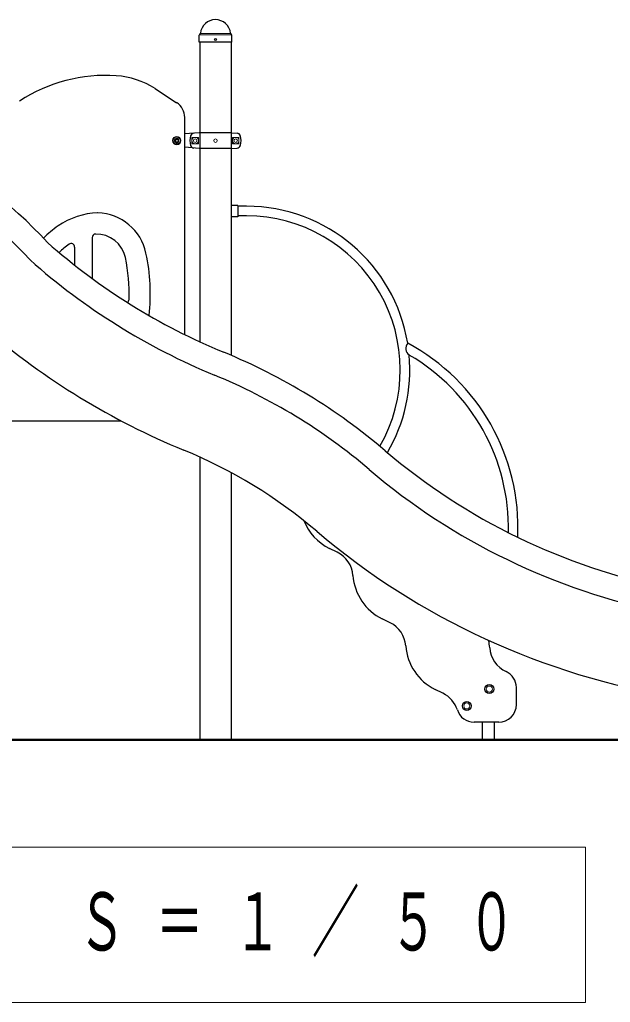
# Model space of a CAD drawing. Units: millimetres on the paper. Extents: x -385 to 0, y -594 to 267.
# Drawn here: x -97.6 to -64, y -143.9 to -88.2 of the extents above; entities that cross this region are included whole.
import ezdxf

# ---------------------------------------------------------------- set-up
doc = ezdxf.new("R2010")
doc.units = ezdxf.units.MM
doc.linetypes.add('USER1', pattern=[4.5, 2.5, -2])
doc.layers.add('1_50', color=7, linetype='Continuous', lineweight=25)
doc.styles.add('ＭＳ ゴシック', font='')
doc.styles.get('ＭＳ ゴシック').set_extended_font_data('MS Gothic')

msp = doc.modelspace()

# ---------------------------------------------------------------- linework, layer by layer
at = {"layer": '1_50'}
for p, q in [((-87.394, -89.431), (-87.385, -89.034)), ((-87.361, -88.977), (-87.339, -88.955)), ((-85.568, -88.977), (-85.59, -88.955)), ((-85.536, -89.431), (-85.544, -89.034)), ((-87.394, -89.431), (-87.384, -89.441)), ((-85.545, -89.441), (-87.384, -89.441)), ((-87.356, -89.441), (-87.356, -106.437)), ((-85.574, -89.441), (-85.574, -107.207)), ((-85.545, -89.441), (-85.536, -89.431)), ((-85.193, -98.701), (-85.574, -98.701)), ((-85.193, -98.701), (-85.574, -98.701)), ((-85.193, -98.701), (-85.193, -99.341)), ((-85.193, -98.701), (-85.193, -99.341)), ((-84.699, -98.749), (-85.193, -98.749)), ((-85.193, -99.341), (-85.574, -99.341)), ((-85.193, -99.341), (-85.574, -99.341)), ((-84.699, -99.293), (-85.193, -99.293)), ((-87.356, -112.978), (-87.356, -129.021)), ((-85.574, -113.863), (-85.574, -129.021)), ((-79.547, -118.382), (-79.995, -118.161)), ((-76.547, -122.382), (-76.995, -122.161)), ((-73.547, -126.382), (-73.995, -126.161)), ((-69.38, -127.021), (-69.38, -126.056)), ((-70.38, -128.021), (-71.779, -128.021)), ((-71.295, -129.021), (-71.295, -128.021)), ((-70.615, -129.021), (-70.615, -128.021))]:
    msp.add_line(p, q, dxfattribs=at)
at = {"layer": '1_50', "lineweight": 13}
for p, q in [((-85.571, -89.011), (-87.358, -89.011)), ((-85.608, -88.941), (-87.319, -88.941)), ((-65.446, -135.119), (-122.246, -135.119)), ((-65.446, -143.919), (-65.446, -135.119)), ((-122.246, -143.919), (-65.446, -143.919))]:
    msp.add_line(p, q, dxfattribs=at)
at = {"layer": '1_50', "color": 4}
for p, q in [((-89.894, -92.072), (-88.67, -92.868)), ((-88.215, -106.026), (-88.215, -93.697)), ((-88.745, -94.975), (-88.665, -94.929)), ((-88.745, -94.975), (-88.745, -95.067)), ((-88.745, -95.067), (-88.665, -95.114)), ((-88.665, -94.929), (-88.585, -94.975)), ((-88.665, -95.114), (-88.585, -95.067)), ((-88.585, -94.975), (-88.585, -95.067)), ((-99.315, -110.921), (-91.822, -110.921))]:
    msp.add_line(p, q, dxfattribs=at)
at = {"layer": '1_50', "color": 2}
for p, q in [((-87.385, -94.571), (-88.215, -94.644)), ((-85.545, -94.571), (-87.385, -94.571)), ((-85.545, -94.571), (-85.229, -94.599)), ((-87.385, -95.471), (-88.215, -95.399)), ((-85.545, -95.471), (-87.385, -95.471)), ((-85.545, -95.471), (-85.229, -95.444)), ((-93.465, -100.521), (-93.465, -102.843)), ((-94.465, -101.058), (-94.465, -102.085))]:
    msp.add_line(p, q, dxfattribs=at)
at = {"layer": '1_50', "color": 2, "lineweight": 13}
for p, q in [((-87.8, -95.206), (-87.8, -94.836)), ((-87.43, -94.836), (-87.8, -94.836)), ((-87.43, -95.206), (-87.8, -95.206)), ((-85.5, -94.836), (-85.13, -94.836)), ((-85.5, -95.206), (-85.13, -95.206)), ((-85.13, -95.206), (-85.13, -94.836))]:
    msp.add_line(p, q, dxfattribs=at)
at = {"layer": '1_50', "lineweight": 50}
msp.add_line((-148.907, -129.021), (-46.336, -129.021), dxfattribs=at)
at = {"layer": '1_50'}
for centre, radius in [((-86.465, -89.281), 0.06), ((-70.915, -126.141), 0.25), ((-72.195, -127.101), 0.25)]:
    msp.add_circle(centre, radius, dxfattribs=at)
at = {"layer": '1_50', "lineweight": 13}
for centre, radius in [((-88.665, -95.021), 0.24), ((-70.915, -126.141), 0.171), ((-72.195, -127.101), 0.171)]:
    msp.add_circle(centre, radius, dxfattribs=at)
at = {"layer": '1_50', "color": 4}
msp.add_circle((-88.665, -95.021), 0.21, dxfattribs=at)
at = {"layer": '1_50', "color": 4, "linetype": 'USER1', "lineweight": 13}
msp.add_circle((-88.665, -95.021), 0.125, dxfattribs=at)
at = {"layer": '1_50', "color": 4, "lineweight": 13}
msp.add_circle((-88.665, -95.021), 0.11, dxfattribs=at)
at = {"layer": '1_50', "color": 2, "lineweight": 13}
for centre, radius in [((-87.615, -95.021), 0.185), ((-87.615, -95.021), 0.1), ((-86.465, -95.021), 0.1), ((-85.315, -95.021), 0.185), ((-85.315, -95.021), 0.1)]:
    msp.add_circle(centre, radius, dxfattribs=at)
at = {"layer": '1_50'}
for centre, radius, start, end in [((-86.465, -89.021), 0.864, 90, 173.3676), ((-86.465, -89.021), 0.864, 6.6324, 90), ((-87.302, -89.036), 0.084, 135, 178.996), ((-87.379, -88.915), 0.056, 315, 353.3676), ((-85.551, -88.915), 0.056, 186.6324, 225), ((-85.628, -89.036), 0.084, 1.0039, 45), ((-113.749, -116.963), 24, 42.3481, 86.0228), ((-113.749, -116.963), 22.6, 42.1593, 86.0228), ((-84.699, -108.021), 9.272, 9.3503, 90), ((-84.699, -108.021), 8.728, 330.1843, 90), ((-72.398, -74.021), 35.7, 228.5904, 247.6288), ((-72.398, -74.021), 37.1, 228.4696, 247.6288), ((-72.398, -74.021), 41.7, 229.4595, 247.6288), ((-99.041, -138.753), 34.3, 49.639, 67.6288), ((-75.21, -106.812), 0.452, 138.7633, 235.7576), ((-81.16, -116.978), 11.872, 357.3365, 61.7998), ((-84.699, -108.021), 9.272, 329.5478, 5.1706), ((-81.16, -116.978), 11.328, 358.5508, 59.8151), ((-99.041, -138.753), 32.9, 49.639, 67.6288), ((-99.041, -138.753), 28.3, 49.639, 67.6288), ((-53.709, -85.414), 35.7, 229.639, 258.6401), ((-53.709, -85.414), 37.1, 229.639, 258.6401), ((-78.668, -115.47), 3, 201.7096, 243.7398), ((-53.709, -85.414), 41.7, 229.639, 260.9048), ((-80.255, -119.817), 1.6, 4.3192, 63.7398), ((-75.668, -119.47), 3, 184.3192, 243.7398), ((-77.255, -123.817), 1.6, 4.3192, 63.7398), ((-72.668, -123.47), 3, 184.3192, 243.7398), ((-73.887, -124.012), 3, 3.9825, 12.1276), ((-69.298, -123.692), 1.6, 183.9825, 245.4167), ((-70.38, -126.056), 1, 0, 65.4167), ((-74.255, -127.817), 1.6, 17.8181, 63.7398), ((-70.38, -127.021), 1, 270, 0), ((-71.779, -127.021), 1, 197.8181, 270)]:
    msp.add_arc(centre, radius, start, end, dxfattribs=at)
at = {"layer": '1_50', "color": 4}
for centre, radius, start, end in [((-92.684, -100.321), 9, 86.2984, 123), ((-92.4, -95.93), 4.6, 57, 86.2984), ((-89.215, -93.706), 1, 0, 57)]:
    msp.add_arc(centre, radius, start, end, dxfattribs=at)
at = {"layer": '1_50', "color": 2}
for centre, radius, start, end in [((-86.915, -95.021), 1, 163.8038, 196.1962), ((-87.683, -94.798), 0.2, 95, 163.8038), ((-85.246, -94.798), 0.2, 16.1962, 85), ((-86.015, -95.021), 1, 343.8037, 16.1962), ((-87.683, -95.244), 0.2, 196.1962, 265), ((-85.246, -95.244), 0.2, 275, 343.8037), ((-93.042, -103.239), 4.117, 91.5139, 124.8944), ((-93.151, -99.323), 0.2, 88.0723, 91.5991), ((-93.151, -99.323), 0.2, 88.0723, 91.5991), ((-93.242, -102.017), 2.896, 12.1397, 88.1948), ((-91.965, -104.783), 6, 124.8944, 135.2878), ((-93.265, -100.521), 0.2, 90.8841, 180), ((-93.242, -102.017), 1.696, 12.1397, 90.8841), ((-91.965, -104.783), 4.8, 125.9413, 134.7206), ((-94.665, -101.058), 0.2, 0, 125.9413), ((-101.165, -103.721), 11, 353.6014, 12.1397), ((-101.165, -103.721), 9.8, 358.2092, 12.1397), ((-91.569, -104.021), 0.2, 298.3271, 358.2092)]:
    msp.add_arc(centre, radius, start, end, dxfattribs=at)
at = {"layer": '1_50', "color": 2, "lineweight": 13}
for centre, start, end in [((-89.99, -95.021), 355.8705, 4.1295), ((-82.939, -95.021), 175.8705, 184.1295)]:
    msp.add_arc(centre, 2.567, start, end, dxfattribs=at)

# ---------------------------------------------------------------- texts
at = {"layer": '1_50', "insert": (-120.846, -139.519), "char_height": 3.299, "attachment_point": 4, "style": 'ＭＳ ゴシック'}
msp.add_mtext('\\T1.64;\\W0.6;Ｄ視立面図\u3000Ｓ＝１／５０', dxfattribs=at)

doc.saveas('drawing.dxf')
